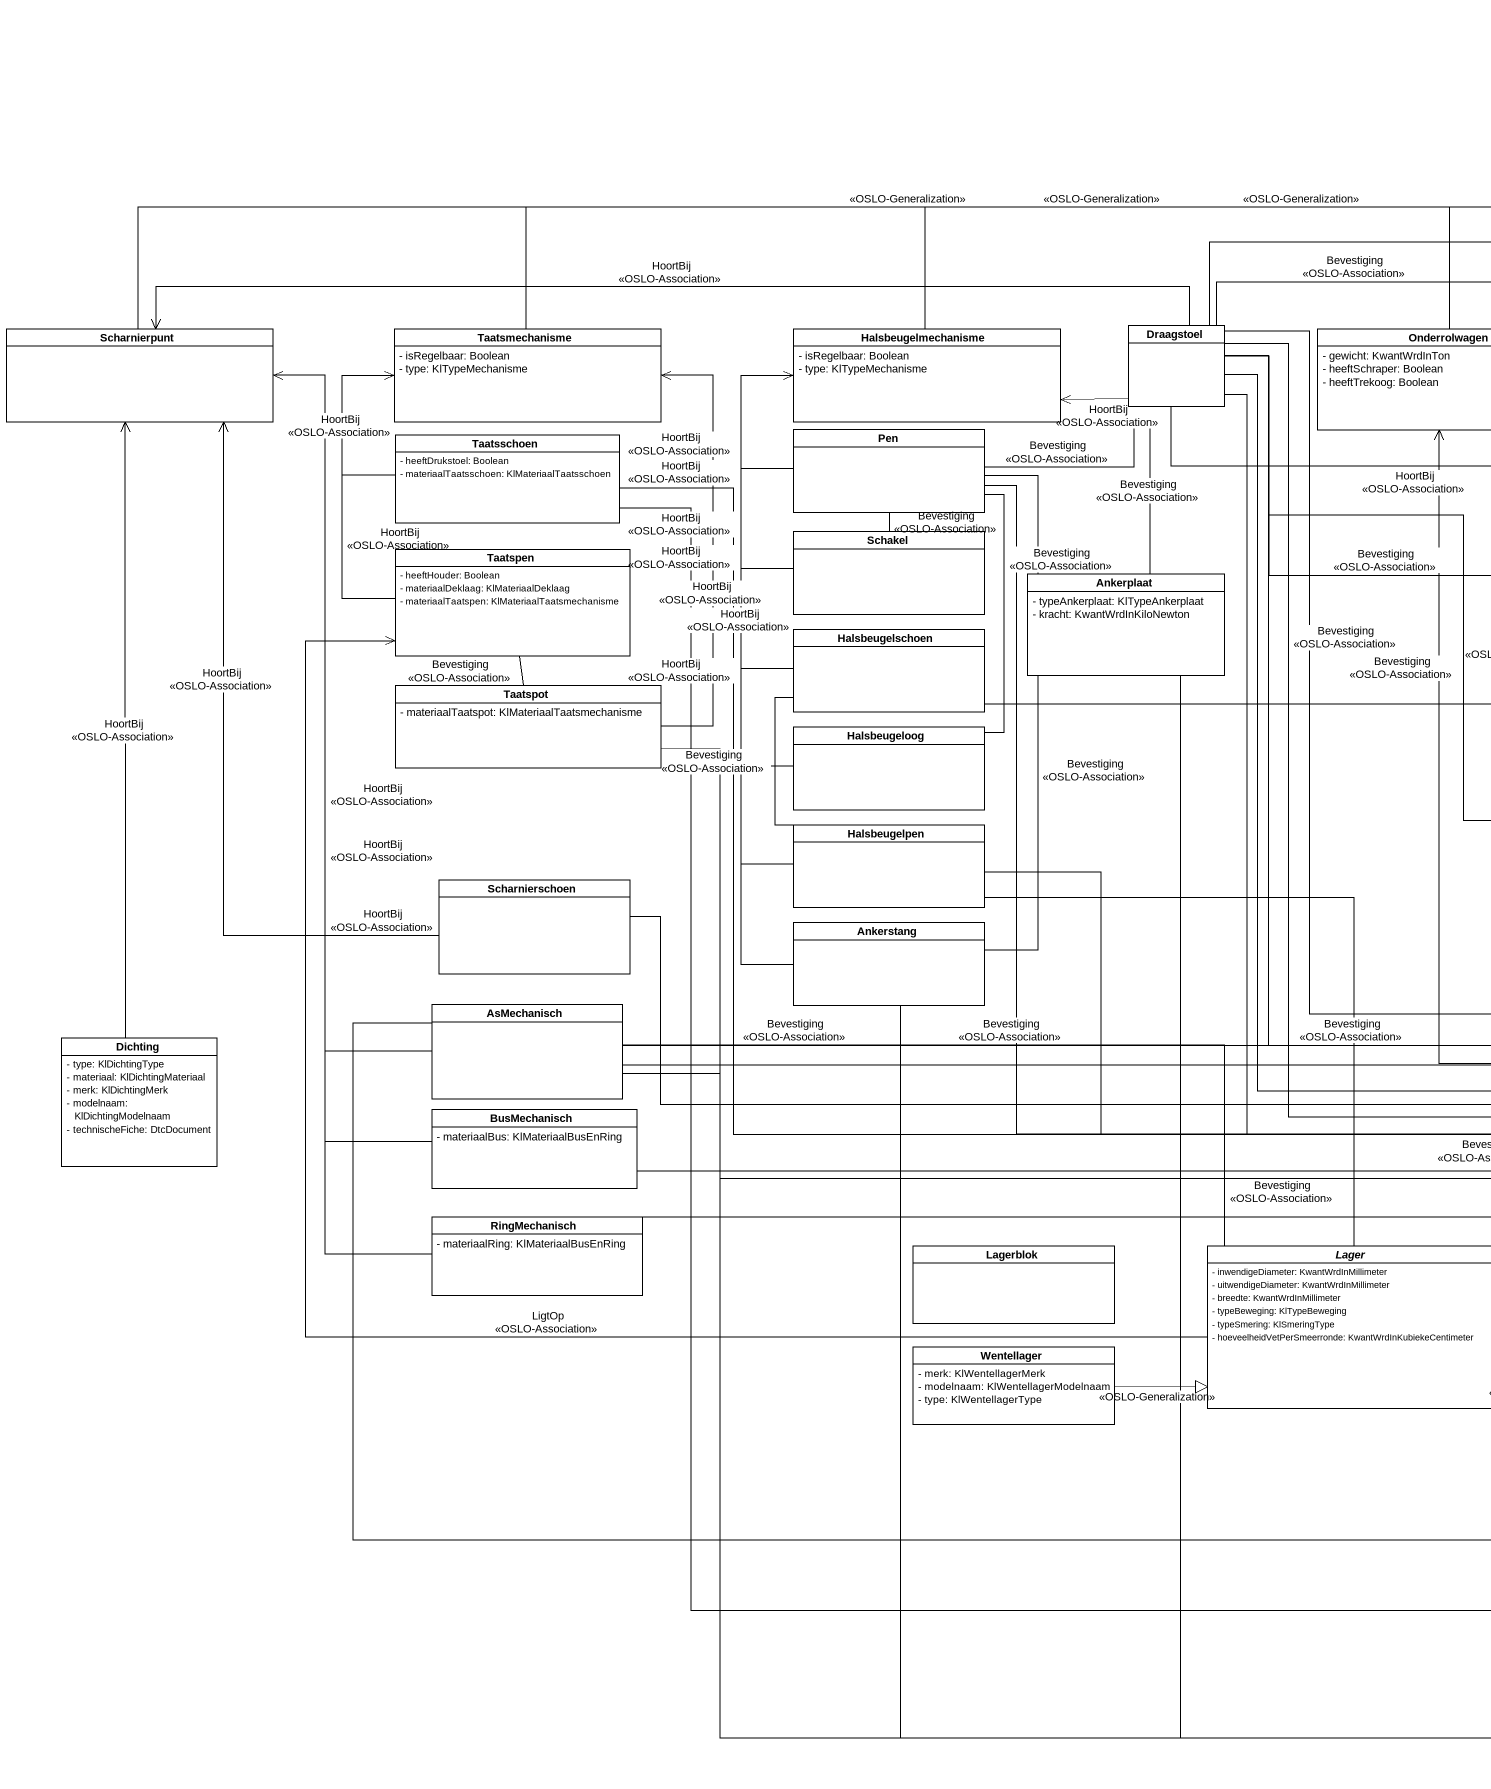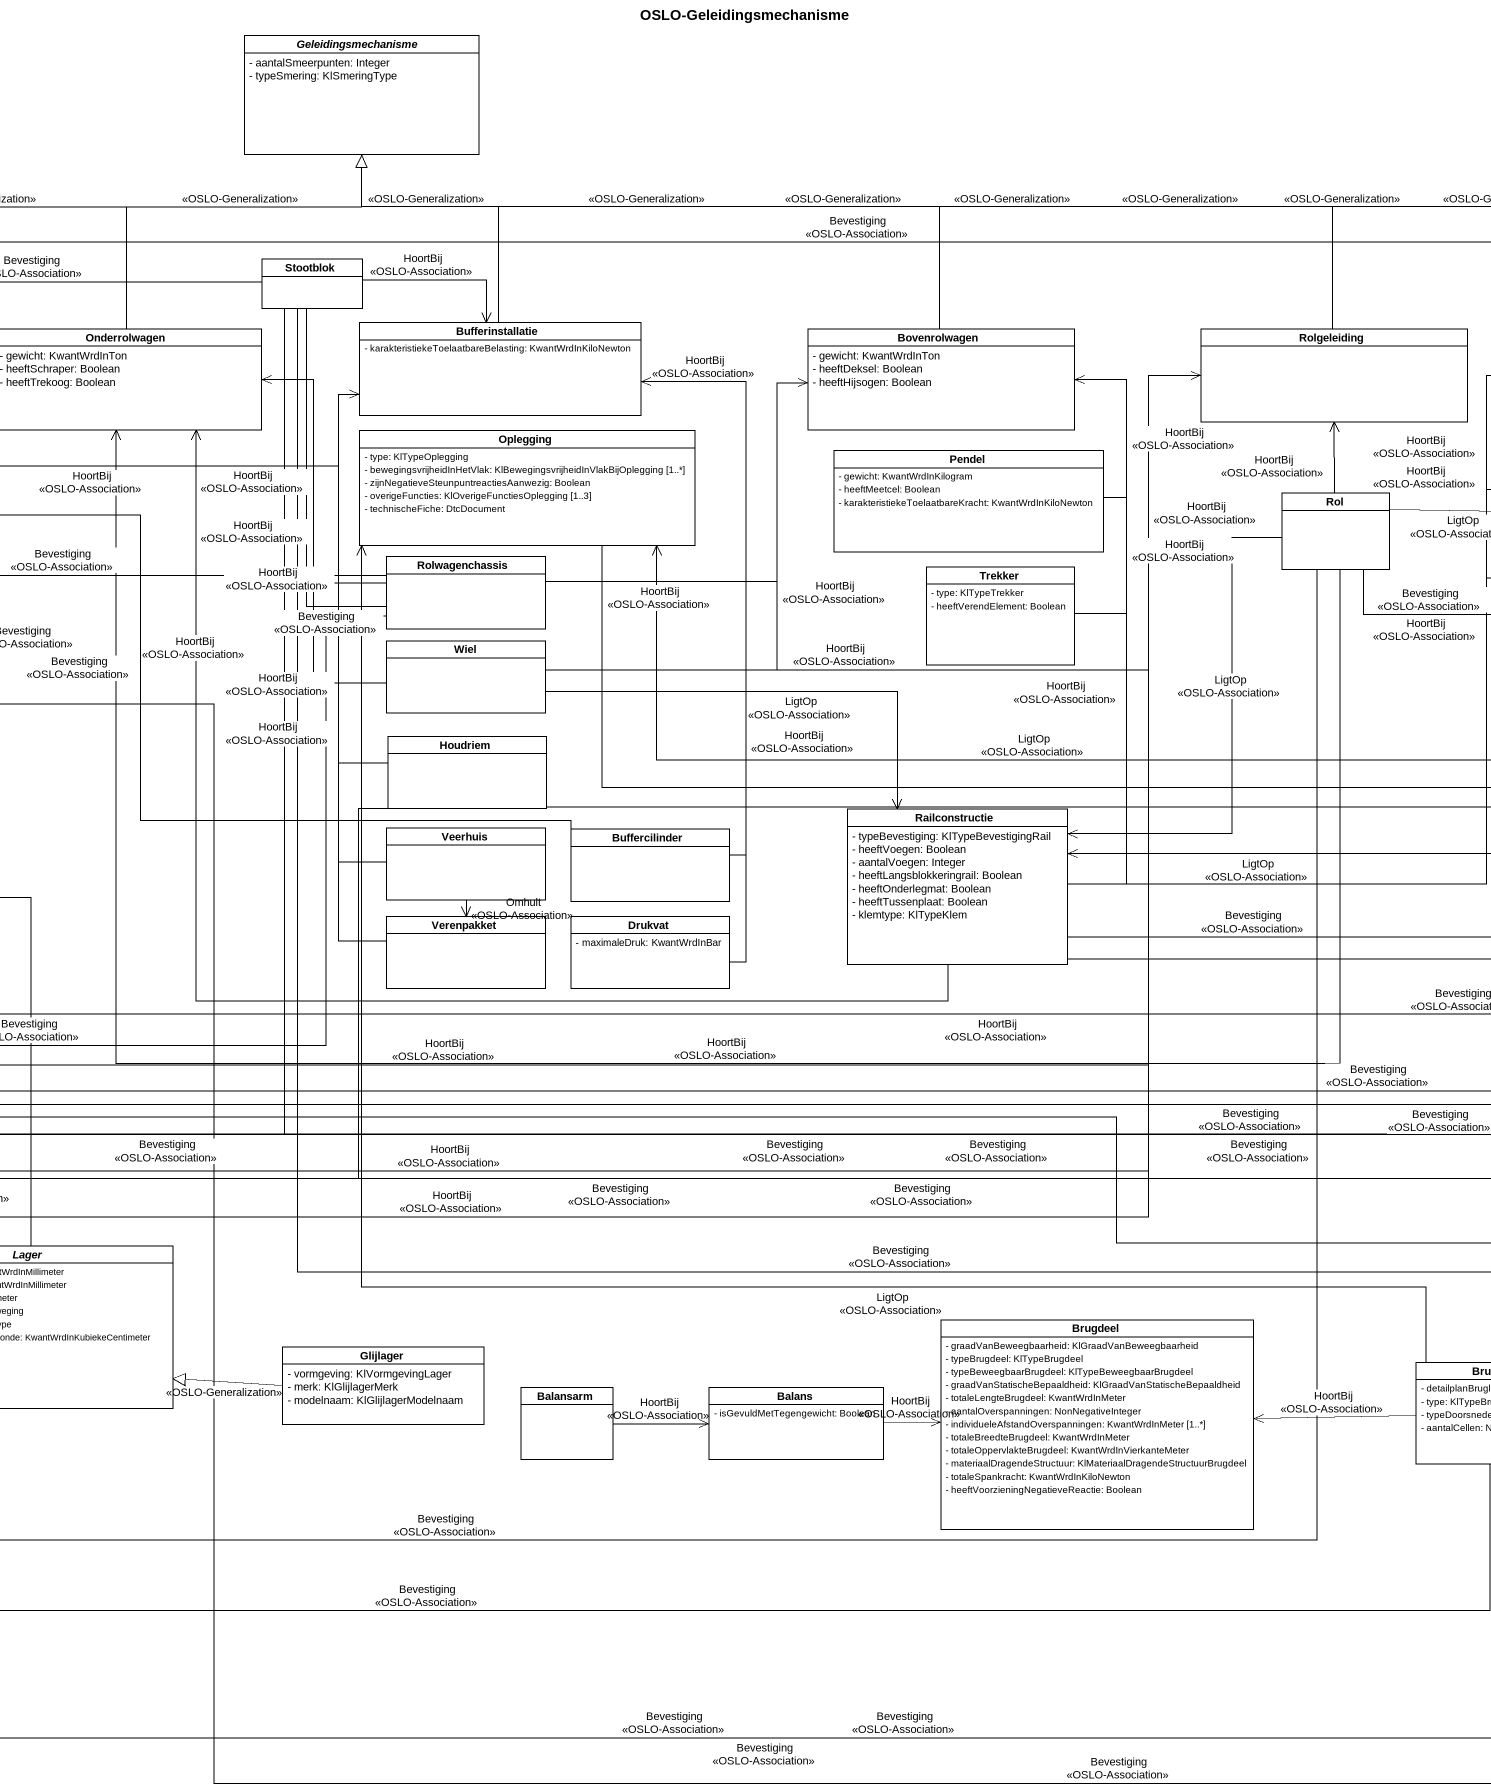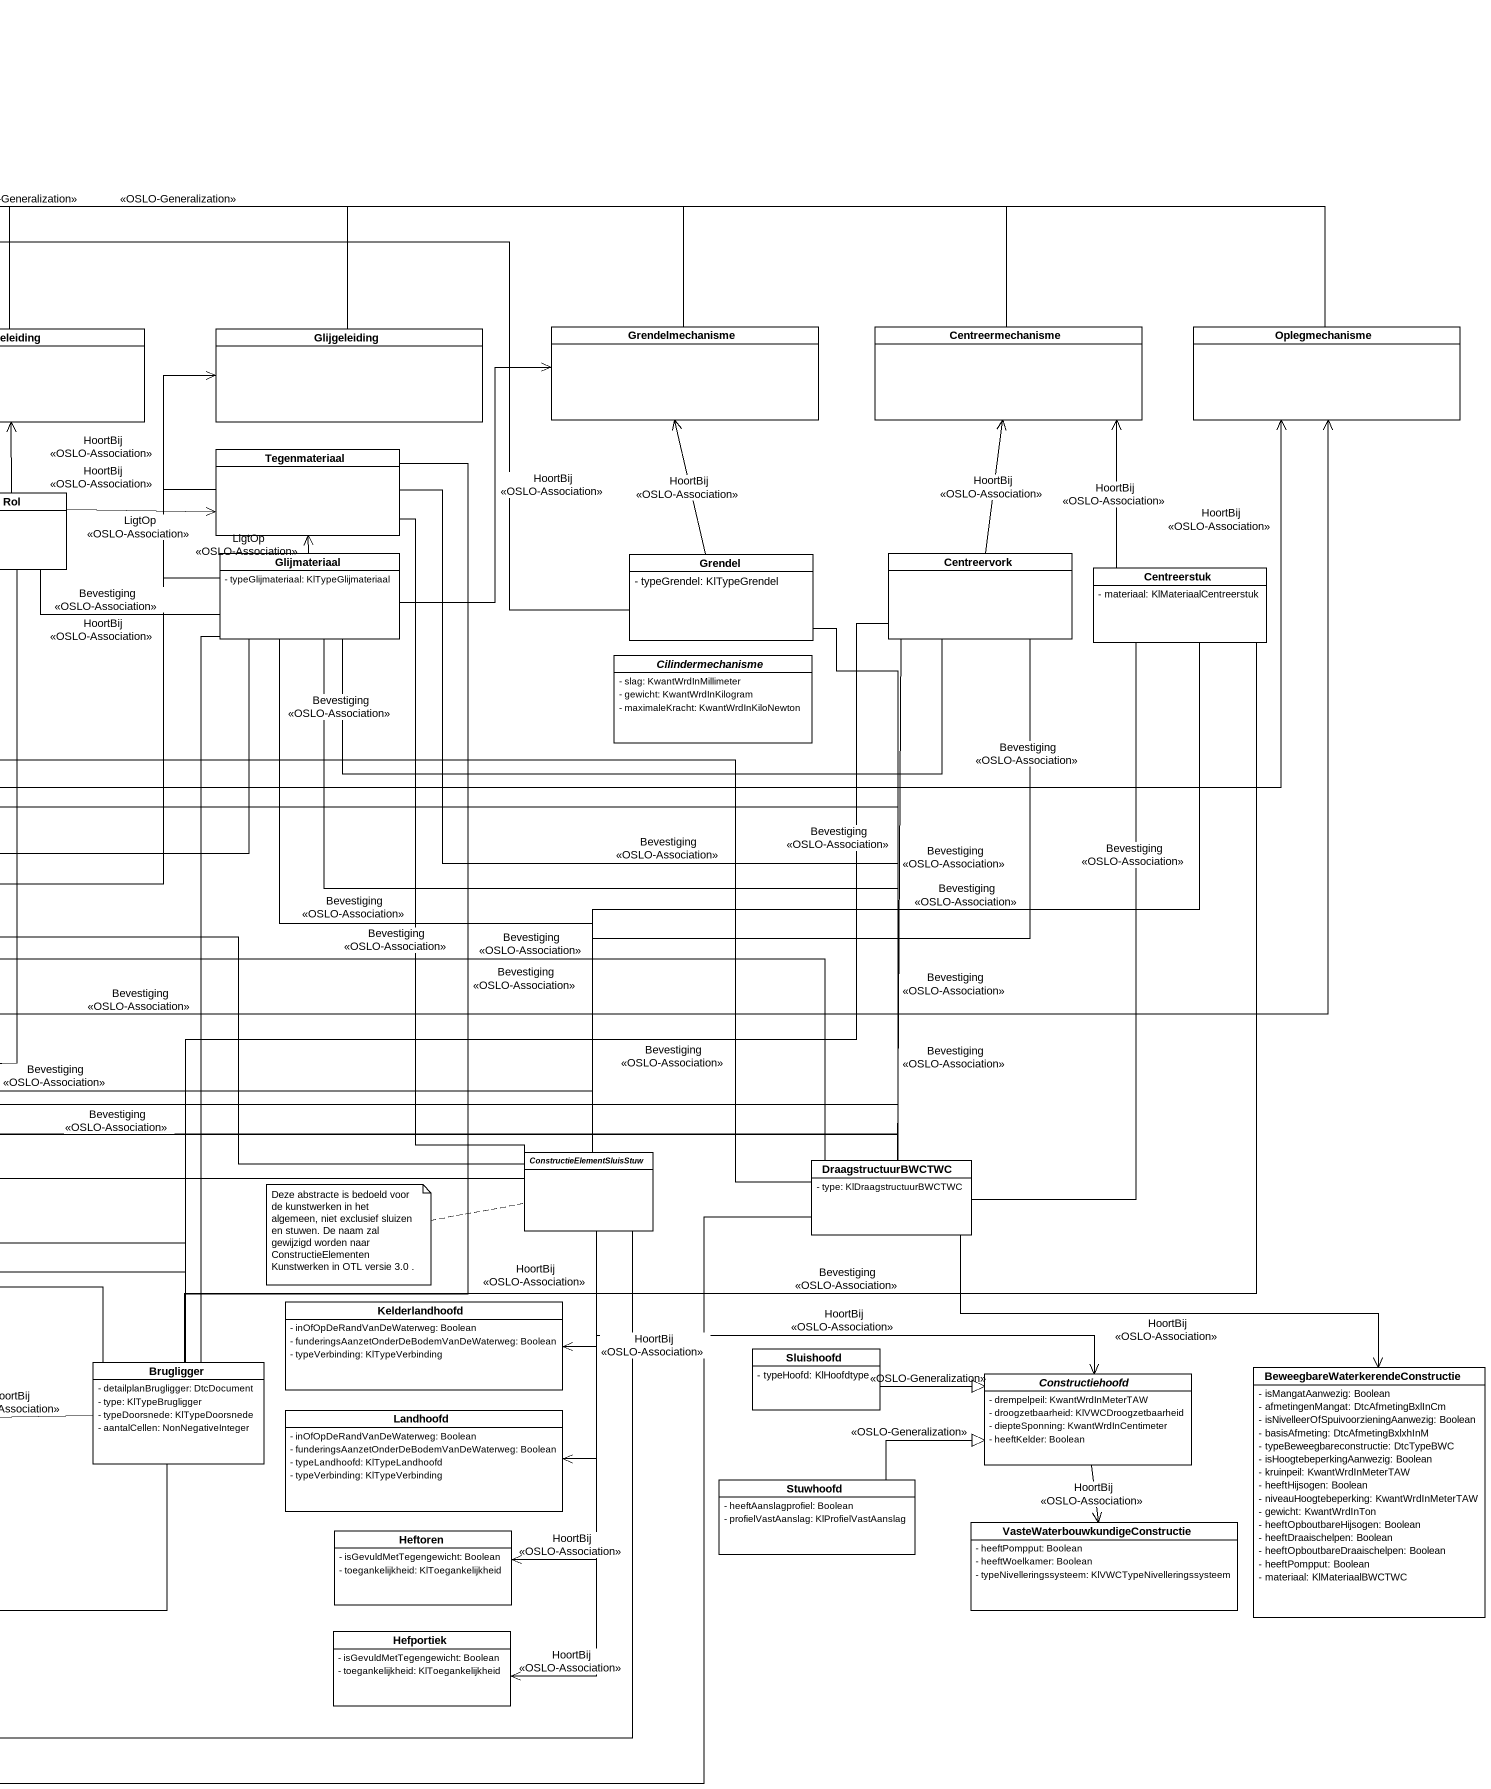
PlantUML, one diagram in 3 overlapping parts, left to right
@startuml
title OSLO-Geleidingsmechanisme
hide circle
hide empty members
skinparam classAttributeIconSize 0
abstract class Geleidingsmechanisme #FFFFFF {
  - aantalSmeerpunten: Integer
  - typeSmering: KlSmeringType
}
class Stootblok #FFFFFF
class Scharnierpunt #FFFFFF
class Taatsmechanisme #FFFFFF {
  - isRegelbaar: Boolean
  - type: KlTypeMechanisme
}
class Halsbeugelmechanisme #FFFFFF {
  - isRegelbaar: Boolean
  - type: KlTypeMechanisme
}
class Draagstoel #FFFFFF
class Onderrolwagen #FFFFFF {
  - gewicht: KwantWrdInTon
  - heeftSchraper: Boolean
  - heeftTrekoog: Boolean
}
class Bufferinstallatie #FFFFFF {
  - karakteristiekeToelaatbareBelasting: KwantWrdInKiloNewton
}
class Bovenrolwagen #FFFFFF {
  - gewicht: KwantWrdInTon
  - heeftDeksel: Boolean
  - heeftHijsogen: Boolean
}
class Rolgeleiding #FFFFFF
class Glijgeleiding #FFFFFF
class Grendelmechanisme #FFFFFF
class Centreermechanisme #FFFFFF
class Oplegmechanisme #FFFFFF
class Taatsschoen #FFFFFF {
  - heeftDrukstoel: Boolean
  - materiaalTaatsschoen: KlMateriaalTaatsschoen
}
class Pen #FFFFFF
class Oplegging #FFFFFF {
  - type: KlTypeOplegging
  - bewegingsvrijheidInHetVlak: KlBewegingsvrijheidInVlakBijOplegging [1..*]
  - zijnNegatieveSteunpuntreactiesAanwezig: Boolean
  - overigeFuncties: KlOverigeFunctiesOplegging [1..3]
  - technischeFiche: DtcDocument
}
class Pendel #FFFFFF {
  - gewicht: KwantWrdInKilogram
  - heeftMeetcel: Boolean
  - karakteristiekeToelaatbareKracht: KwantWrdInKiloNewton
}
class Rol #FFFFFF
class Tegenmateriaal #FFFFFF
class Schakel #FFFFFF
class Taatspen #FFFFFF {
  - heeftHouder: Boolean
  - materiaalDeklaag: KlMateriaalDeklaag
  - materiaalTaatspen: KlMateriaalTaatsmechanisme
}
class Ankerplaat #FFFFFF {
  - typeAnkerplaat: KlTypeAnkerplaat
  - kracht: KwantWrdInKiloNewton
}
class Rolwagenchassis #FFFFFF
class Trekker #FFFFFF {
  - type: KlTypeTrekker
  - heeftVerendElement: Boolean
}
class Glijmateriaal #FFFFFF {
  - typeGlijmateriaal: KlTypeGlijmateriaal
}
class Grendel #FFFFFF {
  - typeGrendel: KlTypeGrendel
}
class Centreervork #FFFFFF
class Centreerstuk #FFFFFF {
  - materiaal: KlMateriaalCentreerstuk
}
class Halsbeugelschoen #FFFFFF
class Wiel #FFFFFF
abstract class Cilindermechanisme #FFFFFF {
  - slag: KwantWrdInMillimeter
  - gewicht: KwantWrdInKilogram
  - maximaleKracht: KwantWrdInKiloNewton
}
class Taatspot #FFFFFF {
  - materiaalTaatspot: KlMateriaalTaatsmechanisme
}
class Halsbeugeloog #FFFFFF
class Houdriem #FFFFFF
class Railconstructie #FFFFFF {
  - typeBevestiging: KlTypeBevestigingRail
  - heeftVoegen: Boolean
  - aantalVoegen: Integer
  - heeftLangsblokkeringrail: Boolean
  - heeftOnderlegmat: Boolean
  - heeftTussenplaat: Boolean
  - klemtype: KlTypeKlem
}
class Halsbeugelpen #FFFFFF
class Veerhuis #FFFFFF
class Buffercilinder #FFFFFF
class Scharnierschoen #FFFFFF
class Ankerstang #FFFFFF
class Verenpakket #FFFFFF
class Drukvat #FFFFFF {
  - maximaleDruk: KwantWrdInBar
}
class AsMechanisch #FFFFFF
class Dichting #FFFFFF {
  - type: KlDichtingType
  - materiaal: KlDichtingMateriaal
  - merk: KlDichtingMerk
  - modelnaam: KlDichtingModelnaam
  - technischeFiche: DtcDocument
}
class BusMechanisch #FFFFFF {
  - materiaalBus: KlMateriaalBusEnRing
}
abstract class ConstructieElementSluisStuw #FFFFFF
class DraagstructuurBWCTWC #FFFFFF {
  - type: KlDraagstructuurBWCTWC
}
class RingMechanisch #FFFFFF {
  - materiaalRing: KlMateriaalBusEnRing
}
class Lagerblok #FFFFFF
abstract class Lager #FFFFFF {
  - inwendigeDiameter: KwantWrdInMillimeter
  - uitwendigeDiameter: KwantWrdInMillimeter
  - breedte: KwantWrdInMillimeter
  - typeBeweging: KlTypeBeweging
  - typeSmering: KlSmeringType
  - hoeveelheidVetPerSmeerronde: KwantWrdInKubiekeCentimeter
}
class Brugdeel #FFFFFF {
  - graadVanBeweegbaarheid: KlGraadVanBeweegbaarheid
  - typeBrugdeel: KlTypeBrugdeel
  - typeBeweegbaarBrugdeel: KlTypeBeweegbaarBrugdeel
  - graadVanStatischeBepaaldheid: KlGraadVanStatischeBepaaldheid
  - totaleLengteBrugdeel: KwantWrdInMeter
  - aantalOverspanningen: NonNegativeInteger
  - individueleAfstandOverspanningen: KwantWrdInMeter [1..*]
  - totaleBreedteBrugdeel: KwantWrdInMeter
  - totaleOppervlakteBrugdeel: KwantWrdInVierkanteMeter
  - materiaalDragendeStructuur: KlMateriaalDragendeStructuurBrugdeel
  - totaleSpankracht: KwantWrdInKiloNewton
  - heeftVoorzieningNegatieveReactie: Boolean
}
class Kelderlandhoofd #FFFFFF {
  - inOfOpDeRandVanDeWaterweg: Boolean
  - funderingsAanzetOnderDeBodemVanDeWaterweg: Boolean
  - typeVerbinding: KlTypeVerbinding
}
class Wentellager #FFFFFF {
  - merk: KlWentellagerMerk
  - modelnaam: KlWentellagerModelnaam
  - type: KlWentellagerType
}
class Glijlager #FFFFFF {
  - vormgeving: KlVormgevingLager
  - merk: KlGlijlagerMerk
  - modelnaam: KlGlijlagerModelnaam
}
class Brugligger #FFFFFF {
  - detailplanBrugligger: DtcDocument
  - type: KlTypeBrugligger
  - typeDoorsnede: KlTypeDoorsnede
  - aantalCellen: NonNegativeInteger
}
class Sluishoofd #FFFFFF {
  - typeHoofd: KlHoofdtype
}
abstract class Constructiehoofd #FFFFFF {
  - drempelpeil: KwantWrdInMeterTAW
  - droogzetbaarheid: KlVWCDroogzetbaarheid
  - diepteSponning: KwantWrdInCentimeter
  - heeftKelder: Boolean
}
class "BeweegbareWaterkerendeConstructie" as BeweegbareWaterkerendeConstr #FFFFFF {
  - isMangatAanwezig: Boolean
  - afmetingenMangat: DtcAfmetingBxlInCm
  - isNivelleerOfSpuivoorzieningAanwezig: Boolean
  - basisAfmeting: DtcAfmetingBxlxhInM
  - typeBeweegbareconstructie: DtcTypeBWC
  - isHoogtebeperkingAanwezig: Boolean
  - kruinpeil: KwantWrdInMeterTAW
  - heeftHijsogen: Boolean
  - niveauHoogtebeperking: KwantWrdInMeterTAW
  - gewicht: KwantWrdInTon
  - heeftOpboutbareHijsogen: Boolean
  - heeftDraaischelpen: Boolean
  - heeftOpboutbareDraaischelpen: Boolean
  - heeftPompput: Boolean
  - materiaal: KlMateriaalBWCTWC
}
class Balansarm #FFFFFF
class Balans #FFFFFF {
  - isGevuldMetTegengewicht: Boolean
}
class Landhoofd #FFFFFF {
  - inOfOpDeRandVanDeWaterweg: Boolean
  - funderingsAanzetOnderDeBodemVanDeWaterweg: Boolean
  - typeLandhoofd: KlTypeLandhoofd
  - typeVerbinding: KlTypeVerbinding
}
class Stuwhoofd #FFFFFF {
  - heeftAanslagprofiel: Boolean
  - profielVastAanslag: KlProfielVastAanslag
}
class "VasteWaterbouwkundigeConstructie" as VasteWaterbouwkundigeConstru #FFFFFF {
  - heeftPompput: Boolean
  - heeftWoelkamer: Boolean
  - typeNivelleringssysteem: KlVWCTypeNivelleringssysteem
}
class Heftoren #FFFFFF {
  - isGevuldMetTegengewicht: Boolean
  - toegankelijkheid: KlToegankelijkheid
}
class Hefportiek #FFFFFF {
  - isGevuldMetTegengewicht: Boolean
  - toegankelijkheid: KlToegankelijkheid
}
Stootblok -right-> Bufferinstallatie : HoortBij\n<<OSLO-Association>>
Stootblok -- Rolwagenchassis : Bevestiging\n<<OSLO-Association>>
Stootblok -- Brugligger : Bevestiging\n<<OSLO-Association>>
Scharnierpunt -right-|> Geleidingsmechanisme : <<OSLO-Generalization>>
Taatsmechanisme -right-|> Geleidingsmechanisme : <<OSLO-Generalization>>
Halsbeugelmechanisme -right-|> Geleidingsmechanisme : <<OSLO-Generalization>>
Draagstoel -right- Stootblok : Bevestiging\n<<OSLO-Association>>
Draagstoel -left-> Scharnierpunt : HoortBij\n<<OSLO-Association>>
Draagstoel -left-> Halsbeugelmechanisme : HoortBij\n<<OSLO-Association>>
Draagstoel -right-> Bufferinstallatie : HoortBij\n<<OSLO-Association>>
Draagstoel -right-> Oplegmechanisme : HoortBij\n<<OSLO-Association>>
Draagstoel -right- Rolwagenchassis : Bevestiging\n<<OSLO-Association>>
Draagstoel -- Buffercilinder : Bevestiging\n<<OSLO-Association>>
Draagstoel -right- ConstructieElementSluisStuw : Bevestiging\n<<OSLO-Association>>
Draagstoel -right- DraagstructuurBWCTWC : Bevestiging\n<<OSLO-Association>>
Draagstoel -- Brugligger : Bevestiging\n<<OSLO-Association>>
Onderrolwagen -up-|> Geleidingsmechanisme : <<OSLO-Generalization>>
Bufferinstallatie -up-|> Geleidingsmechanisme : <<OSLO-Generalization>>
Bovenrolwagen -left-|> Geleidingsmechanisme : <<OSLO-Generalization>>
Rolgeleiding -left-|> Geleidingsmechanisme : <<OSLO-Generalization>>
Glijgeleiding -left-|> Geleidingsmechanisme : <<OSLO-Generalization>>
Grendelmechanisme -left-|> Geleidingsmechanisme : <<OSLO-Generalization>>
Centreermechanisme -left-|> Geleidingsmechanisme : <<OSLO-Generalization>>
Oplegmechanisme -left-|> Geleidingsmechanisme : <<OSLO-Generalization>>
Taatsschoen -up-> Taatsmechanisme : HoortBij\n<<OSLO-Association>>
Taatsschoen -right- DraagstructuurBWCTWC : Bevestiging\n<<OSLO-Association>>
Pen -up-> Halsbeugelmechanisme : HoortBij\n<<OSLO-Association>>
Pen -right- Draagstoel : Bevestiging\n<<OSLO-Association>>
Pen -- Schakel : Bevestiging\n<<OSLO-Association>>
Pen -- Ankerstang : Bevestiging\n<<OSLO-Association>>
Oplegging -right-> Oplegmechanisme : HoortBij\n<<OSLO-Association>>
Pendel -up-> Bovenrolwagen : HoortBij\n<<OSLO-Association>>
Rol -left-> Onderrolwagen : HoortBij\n<<OSLO-Association>>
Rol -up-> Rolgeleiding : HoortBij\n<<OSLO-Association>>
Rol -right-> Tegenmateriaal : LigtOp\n<<OSLO-Association>>
Rol --> Railconstructie : LigtOp\n<<OSLO-Association>>
Tegenmateriaal -up-> Glijgeleiding : HoortBij\n<<OSLO-Association>>
Tegenmateriaal -- ConstructieElementSluisStuw : Bevestiging\n<<OSLO-Association>>
Tegenmateriaal -- DraagstructuurBWCTWC : Bevestiging\n<<OSLO-Association>>
Schakel -up-> Halsbeugelmechanisme : HoortBij\n<<OSLO-Association>>
Taatspen -up-> Taatsmechanisme : HoortBij\n<<OSLO-Association>>
Taatspen -- Taatspot : Bevestiging\n<<OSLO-Association>>
Ankerplaat -up- Draagstoel : Bevestiging\n<<OSLO-Association>>
Ankerplaat -right- ConstructieElementSluisStuw : Bevestiging\n<<OSLO-Association>>
Rolwagenchassis -up-> Onderrolwagen : HoortBij\n<<OSLO-Association>>
Rolwagenchassis -right-> Bovenrolwagen : HoortBij\n<<OSLO-Association>>
Trekker -up-> Bovenrolwagen : HoortBij\n<<OSLO-Association>>
Glijmateriaal -up-> Glijgeleiding : HoortBij\n<<OSLO-Association>>
Glijmateriaal -right-> Grendelmechanisme : HoortBij\n<<OSLO-Association>>
Glijmateriaal -left- Rol : Bevestiging\n<<OSLO-Association>>
Glijmateriaal -up-> Tegenmateriaal : LigtOp\n<<OSLO-Association>>
Glijmateriaal -right- Centreervork : Bevestiging\n<<OSLO-Association>>
Glijmateriaal -left-> Railconstructie : LigtOp\n<<OSLO-Association>>
Glijmateriaal -- ConstructieElementSluisStuw : Bevestiging\n<<OSLO-Association>>
Glijmateriaal -- DraagstructuurBWCTWC : Bevestiging\n<<OSLO-Association>>
Grendel -left- Draagstoel : Bevestiging\n<<OSLO-Association>>
Grendel -up-> Grendelmechanisme : HoortBij\n<<OSLO-Association>>
Grendel -- DraagstructuurBWCTWC : Bevestiging\n<<OSLO-Association>>
Centreervork -up-> Centreermechanisme : HoortBij\n<<OSLO-Association>>
Centreervork -- ConstructieElementSluisStuw : Bevestiging\n<<OSLO-Association>>
Centreervork -- Brugligger : Bevestiging\n<<OSLO-Association>>
Centreerstuk -up-> Centreermechanisme : HoortBij\n<<OSLO-Association>>
Centreerstuk -- ConstructieElementSluisStuw : Bevestiging\n<<OSLO-Association>>
Centreerstuk -- DraagstructuurBWCTWC : Bevestiging\n<<OSLO-Association>>
Centreerstuk -- Brugligger : Bevestiging\n<<OSLO-Association>>
Halsbeugelschoen -up-> Halsbeugelmechanisme : HoortBij\n<<OSLO-Association>>
Halsbeugelschoen -- Halsbeugelpen : Bevestiging\n<<OSLO-Association>>
Halsbeugelschoen -right- DraagstructuurBWCTWC : Bevestiging\n<<OSLO-Association>>
Wiel -up-> Onderrolwagen : HoortBij\n<<OSLO-Association>>
Wiel -up-> Bovenrolwagen : HoortBij\n<<OSLO-Association>>
Wiel -right-> Rolgeleiding : HoortBij\n<<OSLO-Association>>
Wiel -right-> Railconstructie : LigtOp\n<<OSLO-Association>>
Taatspot -up-> Taatsmechanisme : HoortBij\n<<OSLO-Association>>
Taatspot -right- ConstructieElementSluisStuw : Bevestiging\n<<OSLO-Association>>
Halsbeugeloog -up-> Halsbeugelmechanisme : HoortBij\n<<OSLO-Association>>
Halsbeugeloog -up- Pen : Bevestiging\n<<OSLO-Association>>
Houdriem -up-> Bufferinstallatie : HoortBij\n<<OSLO-Association>>
Houdriem -right- ConstructieElementSluisStuw : Bevestiging\n<<OSLO-Association>>
Houdriem -right- DraagstructuurBWCTWC : Bevestiging\n<<OSLO-Association>>
Railconstructie -up-> Onderrolwagen : HoortBij\n<<OSLO-Association>>
Railconstructie -up-> Bovenrolwagen : HoortBij\n<<OSLO-Association>>
Railconstructie -up-> Rolgeleiding : HoortBij\n<<OSLO-Association>>
Railconstructie -up-> Glijgeleiding : HoortBij\n<<OSLO-Association>>
Railconstructie -right- ConstructieElementSluisStuw : Bevestiging\n<<OSLO-Association>>
Railconstructie -right- DraagstructuurBWCTWC : Bevestiging\n<<OSLO-Association>>
Halsbeugelpen -up-> Halsbeugelmechanisme : HoortBij\n<<OSLO-Association>>
Halsbeugelpen -- Lager : Bevestiging\n<<OSLO-Association>>
Veerhuis -up-> Bufferinstallatie : HoortBij\n<<OSLO-Association>>
Veerhuis --> Verenpakket : Omhult\n<<OSLO-Association>>
Buffercilinder -up-> Bufferinstallatie : HoortBij\n<<OSLO-Association>>
Scharnierschoen -up-> Scharnierpunt : HoortBij\n<<OSLO-Association>>
Scharnierschoen -right- DraagstructuurBWCTWC : Bevestiging\n<<OSLO-Association>>
Ankerstang -up-> Halsbeugelmechanisme : HoortBij\n<<OSLO-Association>>
Ankerstang -right- ConstructieElementSluisStuw : Bevestiging\n<<OSLO-Association>>
Verenpakket -up-> Bufferinstallatie : HoortBij\n<<OSLO-Association>>
Drukvat -up-> Bufferinstallatie : HoortBij\n<<OSLO-Association>>
AsMechanisch -up-> Scharnierpunt : HoortBij\n<<OSLO-Association>>
AsMechanisch -up- Draagstoel : Bevestiging\n<<OSLO-Association>>
AsMechanisch -right-> Rolgeleiding : HoortBij\n<<OSLO-Association>>
AsMechanisch -right- Rol : Bevestiging\n<<OSLO-Association>>
AsMechanisch -right- Rolwagenchassis : Bevestiging\n<<OSLO-Association>>
AsMechanisch -right- ConstructieElementSluisStuw : Bevestiging\n<<OSLO-Association>>
Dichting -up-> Scharnierpunt : HoortBij\n<<OSLO-Association>>
BusMechanisch -up-> Scharnierpunt : HoortBij\n<<OSLO-Association>>
BusMechanisch -right-> Rolgeleiding : HoortBij\n<<OSLO-Association>>
ConstructieElementSluisStuw --> Kelderlandhoofd : HoortBij\n<<OSLO-Association>>
ConstructieElementSluisStuw -right-> Constructiehoofd : HoortBij\n<<OSLO-Association>>
ConstructieElementSluisStuw --> Landhoofd : HoortBij\n<<OSLO-Association>>
ConstructieElementSluisStuw --> Heftoren : HoortBij\n<<OSLO-Association>>
ConstructieElementSluisStuw --> Hefportiek : HoortBij\n<<OSLO-Association>>
DraagstructuurBWCTWC -left- Stootblok : Bevestiging\n<<OSLO-Association>>
DraagstructuurBWCTWC -left- Pen : Bevestiging\n<<OSLO-Association>>
DraagstructuurBWCTWC -left-> Oplegging : LigtOp\n<<OSLO-Association>>
DraagstructuurBWCTWC -up- Centreervork : Bevestiging\n<<OSLO-Association>>
DraagstructuurBWCTWC -left- Halsbeugelpen : Bevestiging\n<<OSLO-Association>>
DraagstructuurBWCTWC --> BeweegbareWaterkerendeConstr : HoortBij\n<<OSLO-Association>>
RingMechanisch -up-> Scharnierpunt : HoortBij\n<<OSLO-Association>>
RingMechanisch -right-> Rolgeleiding : HoortBij\n<<OSLO-Association>>
Lager -up-> Taatspen : LigtOp\n<<OSLO-Association>>
Lager -left- AsMechanisch : Bevestiging\n<<OSLO-Association>>
Wentellager -right-|> Lager : <<OSLO-Generalization>>
Glijlager -left-|> Lager : <<OSLO-Generalization>>
Brugligger -left- Taatsschoen : Bevestiging\n<<OSLO-Association>>
Brugligger -up-> Oplegging : LigtOp\n<<OSLO-Association>>
Brugligger -up- Tegenmateriaal : Bevestiging\n<<OSLO-Association>>
Brugligger -up- Glijmateriaal : Bevestiging\n<<OSLO-Association>>
Brugligger -left-> Brugdeel : HoortBij\n<<OSLO-Association>>
Sluishoofd -right-|> Constructiehoofd : <<OSLO-Generalization>>
Constructiehoofd --> VasteWaterbouwkundigeConstru : HoortBij\n<<OSLO-Association>>
Balansarm -right-> Balans : HoortBij\n<<OSLO-Association>>
Balans -right-> Brugdeel : HoortBij\n<<OSLO-Association>>
Stuwhoofd -right-|> Constructiehoofd : <<OSLO-Generalization>>
note left of ConstructieElementSluisStuw : Deze abstracte is bedoeld voor de kunstwerken in het algemeen, niet exclusief sluizen en stuwen. De naam zal gewijzigd worden naar ConstructieElementenKunstwerken in OTL versie 3.0 .
@enduml
